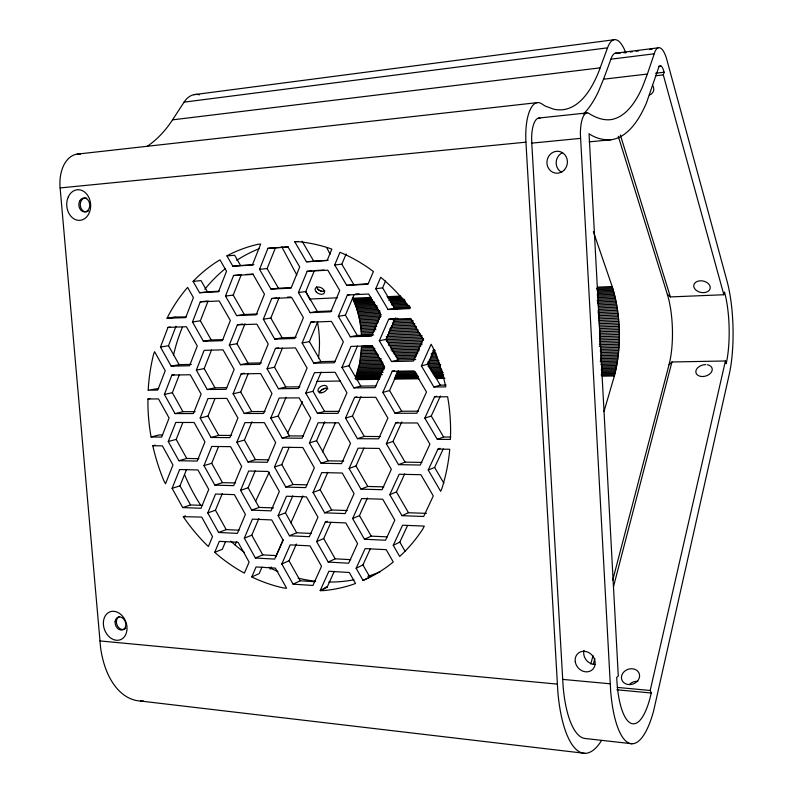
<?xml version="1.0" encoding="UTF-8"?>
<svg xmlns="http://www.w3.org/2000/svg" width="793" height="793" viewBox="0 0 793 793"><rect width="100%" height="100%" fill="white"/><g stroke="black" fill="none" stroke-linecap="round" stroke-linejoin="round"><path stroke-width="1.19" d="M147.944 398.998L147.924 404.876A176.73 149.312 74.8 0 0 150.055 430.768L151.096 436.983L161.653 437.072L169.107 418.02L158.501 398.919L147.944 398.998L150.244 398.492M603.969 411.587L614.367 375.981C621.801 346.789 620.969 315.307 612.176 286.501L593.382 231.705M380.273 377.052L355.561 377.428L359.616 363.501L361.608 346.293L372.7 345.996M148.232 390.186L148.341 387.678A176.73 149.312 74.8 0 1 153.624 354.184L154.595 351.686L165.222 370.737L157.767 390.077L148.232 390.186L158.659 388.471M618.282 136.297L667.369 294.411L670.382 296.919L723.87 294.738L663.295 74.889L664.137 72.232L663.483 70.091A13.521 3.836 85.8 0 0 658.686 67.514L646.533 102.693A278.591 85.505 82.9 0 1 611.056 139.756C603.265 140.331 595.493 138.121 589.05 133.779L618.282 675.963L616.686 677.47L617.043 683.298A63.48 19.31 -87.5 0 0 630.742 723.176A63.48 19.31 -87.5 0 0 649.774 699.049L651.281 693.013L650.201 690.485L725.417 360.974L671.939 361.975L669.044 364.691L612.711 580.189M723.87 294.738L724.515 292.032A51.852 13.61 88.6 0 1 726.19 363.67L725.417 360.974M669.044 364.691L669.52 362.758A50.841 15.186 88.5 0 0 667.369 294.411M593.303 664.346L594.849 658.368M613.504 586.661L671.939 361.975M590.815 663.999L593.005 655.623M647.385 74.046L655.058 51.376A31.68 9.001 85.8 0 1 660.599 48.145L661.818 49.107A31.68 9.001 85.8 0 1 666.318 57.75L727.072 281.297A67.831 17.813 88.6 0 1 729.243 374.346L653.67 710.736A83.096 25.297 -87.5 0 1 628.73 742.972A83.096 25.297 -87.5 0 1 610.65 690.881L580.387 133.997A25.654 8.505 85.9 0 1 588.208 112.983C594.562 117.116 601.788 120.229 609.569 119.773A256.357 78.557 82.9 0 0 642.617 86.625L647.385 74.046L603.542 79.201L598.398 91.641A251.857 84.078 82.4 0 1 583.361 114.103M603.542 79.201L611.819 56.779A31.214 9.675 85.5 0 1 617.787 53.527L620.225 53.22M601.481 740.583A96.28 31.958 -87.2 0 1 557.866 692.041L525.937 142.165A40.612 14.671 85.6 0 1 529.704 110.752L531.33 107.481A40.612 14.671 85.6 0 1 541.619 103.754L545.078 106.004L553.573 109.147A235.571 78.557 82.4 0 0 600.182 67.851L607.537 47.838A44.636 13.838 85.5 0 1 615.606 39.65L617.46 40.294A44.636 13.838 85.5 0 1 625.806 52.863M167.997 327.4L186.405 326.726L197.279 346.006L189.547 365.771L171.169 366.148L160.483 347.056L167.997 327.4L170.287 327.063M191.321 364.393L179.129 364.651L168.522 345.718L176.006 326.22M171.893 375.069L190.27 374.762L201.125 394.101L193.393 413.559L175.035 413.589L164.389 394.438L171.893 375.069L174.163 374.623M200.272 301.855L219.215 300.973L230.347 320.491L222.327 340.703L203.404 341.277L192.481 321.958L200.272 301.855L207.013 301.013M195.118 411.676L182.945 411.696L172.359 392.713L179.406 374.633M222.982 339.592L211.225 339.959L200.371 320.798L208.133 300.874M168.265 441.523L175.768 422.451L194.116 422.491L204.941 441.899L197.219 461.06L178.891 460.733L168.265 441.523L176.185 439.421L182.777 422.719M196.347 370.143L204.128 350.347L223.041 349.842L234.143 369.419L226.134 389.313L207.241 389.522L196.347 370.143L204.178 368.596L211.503 350.05M233.568 275.508L253.076 274.408L264.466 294.163L256.139 314.831L236.661 315.614L225.49 296.057L233.568 275.508L241.27 274.725L233.221 295.105L244.323 314.494L257.636 313.959M172.111 488.329L179.614 469.545L197.933 469.942L208.737 489.4L201.025 508.263L182.717 507.589L172.111 488.329L179.981 485.851L186.573 469.397M200.173 418.03L207.954 398.542L226.838 398.403L237.92 418.05L229.911 437.627L211.057 437.478L200.173 418.03L207.954 416.087L214.794 399.028M237.375 324.852L256.853 324.139L268.222 343.964L259.906 364.304L240.457 364.711L229.306 345.084L237.375 324.852L242.836 324M267.935 248.308L288.028 246.97L299.704 266.983L291.061 288.127L270.998 289.128L259.549 269.323L267.935 248.308L288.394 246.891M261.353 362.897L248.06 363.174L236.978 343.716L245.027 323.653M291.388 287.572L278.472 288.226L267.102 268.589L275.468 247.753M183.312 516.669L201.729 517.095L212.514 536.603L208.4 546.526L206.577 544.801A176.73 149.312 74.8 0 1 184.739 518.81L183.312 516.669L185.532 515.886M203.989 465.63L211.761 446.439L230.614 446.667L241.677 466.363L233.667 485.643L214.844 485.128L203.989 465.63L211.711 463.3L218.551 446.499M241.161 373.88L260.6 373.553L271.949 393.437L263.633 413.46L244.224 413.49L233.092 393.804L241.161 373.88L244.413 373.196M271.702 298.525L291.755 297.593L303.402 317.676L294.768 338.482L274.735 339.097L263.316 319.222L271.702 298.525L277.035 297.821M294.718 241.726L297.633 241.627A176.73 149.312 74.8 0 1 329.868 248.417L331.851 249.141L327.122 260.54L306.445 261.779L294.718 241.726L298.406 241.468M265.04 411.517L251.768 411.547L240.715 392.029L248.308 373.374M296.215 337.322L282.159 337.759L270.819 318.062L279.166 297.544M207.776 512.932L215.547 494.039L234.371 494.624L245.404 514.379L237.404 533.362L218.6 532.49L207.776 512.932L215.448 510.216L222.278 493.672M236.859 442.216L244.928 422.61L264.337 422.649L275.657 442.603L267.35 462.309L247.971 461.962L236.859 442.216L244.422 440.046L251.986 421.737M275.439 348.434L295.462 347.889L307.079 368.041L298.446 388.511L278.452 388.739L267.063 368.795L275.439 348.434L278.611 347.83M307.139 271.345L327.806 270.185L339.751 290.516L330.77 311.808L310.132 312.65L298.436 292.518L307.139 271.345L311.996 270.839M299.853 386.815L285.827 386.984L274.507 367.218L282.387 348.137M331.851 310.935L317.369 311.52L305.751 291.576L314.415 270.582M214.725 552.325L219.304 541.341L238.098 542.283L249.111 562.098L244.383 573.131L239.199 570.217A176.73 149.312 74.8 0 1 218.997 556.002L214.725 552.325L222.327 549.291L225.519 541.659M240.606 490.322L248.665 471.022L268.044 471.439L279.334 491.452L271.037 510.851L251.688 510.137L240.606 490.322L248.12 487.764L255.197 470.864M270.78 418.06L279.146 398.017L299.139 397.868L310.727 418.08L302.103 438.222L282.149 438.063L270.78 418.06L278.174 416.067L286.045 397.283M310.816 322.156L331.454 321.393L343.359 341.803L334.398 362.748L313.79 363.184L302.123 342.982L310.816 322.156L314.434 321.552M334.705 264.941L339.989 252.293L345.679 254.781A176.73 149.312 74.8 0 1 368.467 267.925L373.414 271.543L367.982 284.251L346.7 285.321L334.705 264.941L341.823 264.218L346.125 253.968M335.429 361.311L320.977 361.618L309.389 341.605L317.587 322.027M244.333 538.14L252.382 519.137L271.721 519.921L282.992 540.003L274.695 559.085L255.386 558.004L244.333 538.14L251.787 535.186L258.865 518.543M274.477 467.008L282.833 447.282L302.787 447.52L314.355 467.791L305.741 487.616L285.817 487.071L274.477 467.008L281.812 464.599L289.217 447.202M305.791 393.13L314.474 372.621L335.072 372.274L346.947 392.743L337.996 413.351L317.438 413.381L305.791 393.13L312.997 391.316L321.165 372.105M347.374 295.006L368.646 294.015L380.858 314.682L371.54 336.133L350.298 336.777L338.343 316.328L347.374 295.006L349.713 294.679M373.691 334.914L357.276 335.429L345.401 315.158L353.916 295.135M251.787 576.927L256.07 566.955L275.379 568.105L286.62 588.237L283.725 588A176.73 149.312 74.8 0 1 253.542 577.8L251.787 576.927L259.172 573.646L262.017 567.054M278.145 515.648L286.501 496.23L306.415 496.854L317.953 517.185L309.349 536.692L289.465 535.771L278.145 515.648L285.43 512.833L292.776 495.843M309.429 442.94L318.112 422.768L338.67 422.818L350.516 443.356L341.575 463.637L321.046 463.271L309.429 442.94L316.585 440.7L324.743 421.807M341.952 367.377L350.972 346.392L372.204 345.827L384.377 366.564L375.079 387.658L353.876 387.896L341.952 367.377L348.95 365.761L357.465 346.055M375.763 288.771L380.709 277.302L382.751 278.967A176.73 149.312 74.8 0 1 408.306 306.009L409.941 308.606L388.035 309.498L375.763 288.771L382.603 287.829L385.557 281.009M281.802 563.982L290.149 544.88L310.023 545.871L321.532 566.271L312.938 585.462L293.093 584.163L281.802 563.982L289.029 560.77L296.364 544.038M313.057 492.443L321.72 472.588L342.239 473.024L354.065 493.633L345.124 513.586L324.644 512.823L313.057 492.443L320.154 489.787L327.826 472.281M354.55 397.452L375.743 397.293L387.886 418.109L378.588 438.856L357.435 438.678L345.53 418.089L354.55 397.452L356.85 396.827M388.689 319.292L410.596 318.489L423.075 339.503L413.411 361.102L391.544 361.558L379.312 340.762L388.689 319.292L393.179 318.479M345.53 418.089L352.479 416.038L360.984 396.649M391.544 361.558L398.235 359.963L386.092 339.364L395.429 318.072M325.308 522.091L345.788 522.914L357.584 543.592L348.662 563.208L328.213 562.068L316.655 541.619L325.308 522.091L327.311 521.259M349.089 468.475L358.099 448.174L379.252 448.422L391.355 469.297L382.077 489.707L360.964 489.132L349.089 468.475L355.988 465.987L363.957 448.085M392.198 371.293L414.055 370.916L426.505 392.01L416.85 413.242L395.033 413.272L382.831 392.406L392.198 371.293L394.428 370.727M270.264 569.245L271.275 566.985M275.786 556.825L283.319 539.904M290.853 522.984L302.896 495.903M322.473 451.891L335.528 422.56M316.655 541.619L323.693 538.546L330.879 522.399M382.831 392.406L389.561 390.553L398.393 370.708M320.223 590.488L328.877 571.277L349.316 572.487L355.542 583.46L353.311 584.302A176.73 149.312 74.8 0 1 322.711 590.666L320.223 590.488L327.212 587.008L334.309 571.307M352.627 518.533L361.628 498.559L382.732 499.213L394.815 520.158L385.547 540.231L364.473 539.25L352.627 518.533L359.477 515.609L367.437 498.004M395.687 422.937L417.495 422.986L429.915 444.149L420.27 465.035L398.492 464.648L386.33 443.713L395.687 422.937L397.898 422.223M421.39 365.86L431.124 344.241L432.849 347.384A176.73 149.312 74.8 0 1 445.24 384.546L445.725 386.875L433.9 387.014L421.39 365.86L427.883 364.215L434.514 349.544M386.33 443.713L393.001 441.404L401.823 421.886M356.146 568.264L365.127 548.617L386.201 549.668L393.259 561.979L388.54 565.716A176.73 149.312 74.8 0 1 367.942 578.256L363.075 580.446L356.146 568.264L362.936 564.913L370.39 548.677M389.799 494.673L399.147 474.244L420.914 474.71L433.295 495.942L423.67 516.481L401.942 515.678L389.799 494.673L396.421 491.918L404.688 473.907M434.544 396.857L447.649 396.758L448.769 403.835A176.73 149.312 74.8 0 1 450.593 432.938L450.384 439.441L437.29 439.342L424.81 418.119L434.544 396.857L436.665 396.213M424.81 418.119L431.253 416.008L440.422 396.024M393.249 545.306L402.586 525.214L424.305 526.096L422.798 529.04A176.73 149.312 74.8 0 1 401.129 555.12L399.652 556.438L393.249 545.306L399.821 542.115L407.562 525.501M437.924 449.116L449.72 449.254L449.492 452.099A176.73 149.312 74.8 0 1 441.83 488.716L440.66 491.313L428.22 470.021L437.924 449.116L440.036 448.313M428.22 470.021L434.604 467.444L443.247 448.897M235.055 545.019L236.631 541.659M255.584 501.325L269.263 472.192M287.681 432.978L302.42 401.605M167.105 318.142L168.374 315.604A176.73 149.312 74.8 0 1 186.296 288.91L187.624 287.403L193.413 297.603L185.681 317.676L167.105 318.142L175.124 317.031L186.276 316.863M147.617 146.051A196.991 116.422 75.4 0 0 172.537 119.842L184.095 102.138A38.163 21.451 81.9 0 1 199.519 94.793M193.105 281.396L197.12 277.352A176.73 149.312 74.8 0 1 215.438 262.661L219.968 259.826L226.52 271.256L218.491 291.774L199.549 292.726L193.105 281.396L201.025 280.583L207.419 291.814L219.195 291.219M226.917 255.881L228.88 254.811A176.73 149.312 74.8 0 1 258.151 244.264L260.699 244.046L252.362 265.04L232.855 266.21L226.917 255.881L234.669 255.267L240.566 265.516L253.899 264.713M363.075 580.446L369.816 576.997L362.936 564.913M320.392 590.785L327.212 587.008M293.093 584.163L300.24 580.773L315.039 581.715M328.213 562.068L335.171 558.817L350.714 559.66M364.473 539.25L371.233 536.147L387.242 536.861M401.942 515.678L408.474 512.724L426.465 513.368M255.386 558.004L262.761 554.872L275.974 555.596M289.465 535.771L296.671 532.787L311.5 533.451M324.644 512.823L331.652 509.988L347.225 510.543M360.964 489.132L367.774 486.456L383.822 486.872M398.492 464.648L405.084 462.141L421.906 462.428M218.6 532.49L226.203 529.605L239.06 530.19M251.688 510.137L259.123 507.401L273.555 507.916M437.29 439.342L443.644 437.022L450.731 437.072M285.817 487.071L293.073 484.483L306.693 484.85M321.046 463.271L328.114 460.842L343.716 461.11M182.717 507.589L190.518 504.953L202.651 505.379M214.844 485.128L222.486 482.63L235.362 482.967M357.435 438.678L364.294 436.437L380.372 436.556M247.971 461.962L255.455 459.623L268.708 459.851M395.033 413.272L401.674 411.22L418.535 411.19M282.149 438.063L289.465 435.892L303.471 435.991M178.891 460.733L186.742 458.463L198.904 458.671M433.9 387.014L440.303 385.16L446.172 385.091M317.438 413.381L324.555 411.389L338.988 411.359M211.057 437.478L218.759 435.367L231.655 435.466M152.841 445.745L162.387 445.854L172.963 465.015L165.519 483.78L163.992 480.994A176.73 149.312 74.8 0 1 153.297 447.867L152.841 445.745L155.131 445.131M353.876 387.896L360.795 386.102L376.011 385.923M151.096 436.983L159.106 434.931L162.605 434.951M244.224 413.49L251.768 411.547M278.452 388.739L285.827 386.984M175.035 413.589L182.945 411.696M233.092 393.804L240.715 392.029M207.241 389.522L215.002 387.817L226.739 387.678M164.389 394.438L172.359 392.713M313.79 363.184L320.977 361.618M267.063 368.795L274.507 367.218M379.312 340.762L386.092 339.364M240.457 364.711L248.06 363.174M350.298 336.777L357.276 335.429M302.123 342.982L309.389 341.605M171.169 366.148L179.129 364.651M274.735 339.097L282.159 337.759M229.306 345.084L236.978 343.716M203.404 341.277L211.225 339.959M160.483 347.056L168.522 345.718M388.035 309.498L394.775 308.368L410.496 307.724M338.343 316.328L345.401 315.158M263.316 319.222L270.819 318.062M310.132 312.65L317.369 311.52M192.481 321.958L200.371 320.798M236.661 315.614L244.323 314.494M167.264 318.419L175.283 317.309M193.859 94.684L613.792 39.779M298.436 292.518L305.751 291.576M184.095 102.138L607.537 47.838M346.7 285.321L367.823 283.716M615.229 53.24L658.22 47.818M623.903 52.764L626.351 52.457M630.019 51.991L632.467 51.684M636.135 51.218L638.583 50.911M649.596 49.533L652.044 49.225M610.788 59.197L654.096 53.815M225.49 296.057L233.221 295.105M172.537 119.842L600.182 67.851M270.998 289.128L278.472 288.226M658.577 66.344L661.035 66.057M655.603 73.243L664.137 72.232M656.019 75.731L663.295 74.889M199.549 292.726L207.419 291.814M77.298 154.11L537.257 102.634M538.705 118.058L586.949 112.923M143.573 701.032A81.441 48.442 -82.8 0 1 100.582 647.603L60.119 187.931L525.937 142.165M631.991 743.755L585.888 738.57A81.778 27.131 -87.2 0 1 563.109 686.361L531.776 143.137L580.516 138.379M259.549 269.323L267.102 268.589M589.169 141.858L611.056 139.756M306.445 261.779L328.243 260.223M232.855 266.21L240.566 265.516M246.117 274.457L253.393 274.041M315.624 270.512L324.089 270.036M325.209 587.425L327.39 587.306M287.383 297.157L290.902 296.988M355.571 293.965L359.09 293.797M305.563 291.457L309.627 299.06L337.303 297.801M370.955 297.425L352.399 298.257C358.198 309.914 360.785 322.939 361.519 335.865M387.034 296.691L400.643 296.076M597.327 287.175L612.176 286.501M352.944 299.358L371.491 298.525M387.559 297.811L401.159 297.197M596.505 288.434L612.583 287.72M353.47 300.478L372.006 299.655M389.313 298.892L402.903 298.287M596.911 289.673L612.979 288.959M353.985 301.627L372.512 300.815M388.57 300.111L404.628 299.407M597.307 290.932L613.366 290.228M354.491 302.797L374.237 301.945M390.285 301.241L405.104 300.597M597.694 292.221L613.742 291.517M354.977 303.997L374.712 303.144M390.761 302.45L405.56 301.816M598.061 293.529L614.109 292.845M355.442 305.206L375.178 304.373M391.207 303.689L406.016 303.055M597.188 294.917L614.456 294.183M355.898 306.445L376.853 305.563M391.653 304.938L407.681 304.264M597.545 296.275L614.803 295.551M356.335 307.704L377.29 306.832M393.308 306.167L409.327 305.503M597.882 297.653L615.13 296.939M356.761 308.983L377.805 308.12M393.893 307.456L409.981 306.792M598.12 299.06L615.457 298.346M357.167 310.281L378.202 309.429M394.28 308.774L402.943 308.418M597.198 300.527L615.764 299.774M357.554 311.59L379.817 310.697M597.506 301.974L616.052 301.221M357.93 312.928L380.184 312.046M597.793 303.432L616.339 302.698M358.287 314.276L380.531 313.404M598.071 304.909L616.617 304.175M358.624 315.634L380.868 314.781M598.338 306.395L616.875 305.682M358.951 317.012L381.185 316.169M598.586 307.902L617.123 307.198M359.259 318.409L380.253 317.616M598.834 309.429L617.35 308.735M359.546 319.817L379.302 319.083M394.111 318.538L397.818 318.399M597.823 311.005L617.578 310.281M359.814 321.234L378.33 320.56M393.14 320.015L411.656 319.341M598.031 312.561L617.787 311.837M360.072 322.662L378.578 321.998M393.387 321.462L413.133 320.759M598.239 314.117L617.975 313.404M360.3 324.099L377.577 323.485M392.376 322.959L413.351 322.226M598.418 315.683L618.163 314.99M360.518 325.546L376.556 324.991M392.594 324.426L414.798 323.653M598.596 317.269L618.332 316.585M360.716 327.003L376.754 326.448M391.554 325.943L414.987 325.14M598.755 318.855L618.49 318.181M360.894 328.461L375.694 327.965M390.493 327.469L416.394 326.597M598.903 320.461L618.629 319.797M361.063 329.938L375.852 329.442M389.422 328.996L416.543 328.104M599.032 322.057L618.758 321.413M361.202 331.415L374.762 330.968M389.561 330.493L417.911 329.571M599.151 323.673L618.877 323.029M361.33 332.891L373.652 332.495M388.451 332.029L418.04 331.077M599.25 325.289L618.976 324.654M361.439 334.378L372.532 334.031M388.55 333.526L419.368 332.554M599.339 326.904L619.065 326.29M362.758 335.826L370.153 335.598M387.41 335.072L420.686 334.041M599.419 328.53L619.135 327.925M386.241 336.609L421.985 335.528M599.478 330.156L619.204 329.561M386.409 338.115L422.322 337.045M599.429 331.781L619.244 331.196M385.2 339.652L423.601 338.532M599.458 333.407L619.283 332.832M386.459 341.119L423.611 340.058M599.478 335.033L619.303 334.468M387.559 342.596L422.074 341.624M599.577 336.658L619.303 336.103M388.768 344.063L422.054 343.151M599.567 338.274L619.293 337.739M388.729 345.56L422.015 344.668M599.548 339.9L619.274 339.364M361.539 347.77L373.87 347.443M391.137 346.987L420.726 346.214M599.508 341.505L619.234 340.99M361.459 349.247L375.03 348.89M391.058 348.484L419.418 347.75M599.458 343.111L619.184 342.606M361.36 350.714L374.93 350.367M390.959 349.961L419.328 349.247M599.389 344.717L619.125 344.221M361.241 352.171L376.041 351.805M392.079 351.408L419.219 350.744M432.78 350.407L435.248 350.347M599.31 346.303L619.046 345.817M361.102 353.628L377.141 353.242M393.179 352.855L417.852 352.261M432.661 351.904L435.129 351.844M600.45 347.859L618.956 347.413M360.944 355.066L378.221 354.659M394.26 354.283L417.713 353.737M431.283 353.41L436.219 353.301M600.341 349.435L618.847 348.999M360.765 356.503L378.053 356.107M395.33 355.71L416.315 355.224M431.124 354.887L436.061 354.768M600.212 350.992L618.728 350.575M360.577 357.93L379.094 357.514M396.381 357.128L416.127 356.681M430.946 356.344L437.121 356.206M601.312 352.518L618.599 352.132M360.359 359.338L381.354 358.882M397.412 358.525L414.699 358.149M430.748 357.802L436.923 357.663M601.163 354.065L618.451 353.678M360.131 360.736L381.136 360.29M397.194 359.953L415.72 359.556M429.3 359.259L437.954 359.08M600.995 355.591L618.292 355.214M359.883 362.123L382.127 361.667M429.072 360.686L438.965 360.478M600.826 357.098L618.124 356.741M359.616 363.501L383.098 363.025M427.596 362.114L438.717 361.895M600.628 358.595L617.935 358.248M359.338 364.859L382.831 364.393M427.338 363.511L439.699 363.263M600.43 360.072L617.737 359.735M359.031 366.197L383.772 365.722M428.289 364.859L440.66 364.621M600.212 361.539L617.519 361.202M358.714 367.526L384.694 367.04M428.002 366.217L440.373 365.989M601.213 362.956L617.301 362.659M358.377 368.834L384.367 368.358M428.924 367.536L440.065 367.337M600.965 364.384L617.063 364.096M358.02 370.123L384.03 369.657M429.836 368.844L440.987 368.646M601.946 365.771L616.805 365.504M357.653 371.392L382.424 370.965M430.738 370.123L441.889 369.934M601.679 367.159L616.548 366.901M357.266 372.641L383.168 372.204M396.738 371.976L415.235 371.669M431.273 371.392L442.365 371.203M601.471 368.517L616.27 368.269M356.86 373.87L381.542 373.463M396.351 373.225L416.087 372.898M432.135 372.641L443.237 372.452M601.173 369.855L615.983 369.617M356.444 375.079L382.365 374.663M395.945 374.455L416.93 374.118M432.978 373.86L442.861 373.701M602.105 371.154L615.685 370.946M356.007 376.269L380.709 375.882M395.529 375.654L417.762 375.307M433.821 375.059L443.693 374.901M601.788 372.452L615.368 372.244M395.102 376.834L418.575 376.477M434.643 376.239L443.287 376.1M601.451 373.721L615.051 373.513M355.086 378.568L379.817 378.202M394.656 377.983L418.139 377.646M435.446 377.389L444.1 377.26M601.114 374.96L614.714 374.762M355.849 379.659L379.351 379.332M394.19 379.113L418.932 378.767M436.249 378.519L444.903 378.39M601.996 376.16L614.367 375.981M316.843 381.364L340.366 381.036M562.663 679.393L610.223 683.794M617.281 687.402L650.201 690.485M99.918 640.932L557.35 684.111M616.845 689.771L651.281 693.013M140.48 701.032L584.956 753.35M382.603 287.829L394.775 308.368M427.883 364.215L440.303 385.16M341.823 264.218L353.728 284.419M431.253 416.008L443.644 437.022M302.093 241.221L313.731 261.105M389.561 390.553L401.674 411.22M434.604 467.444L443.872 483.264M348.95 365.761L360.795 386.102M393.001 441.404L405.084 462.141M352.479 416.038L364.294 436.437M396.421 491.918L408.474 512.724M312.997 391.316L324.555 411.389M355.988 465.987L367.774 486.456M399.821 542.115L405.025 551.135M316.585 440.7L328.114 460.842M359.477 515.609L371.233 536.147M278.174 416.067L289.465 435.892M320.154 489.787L331.652 509.988M281.812 464.599L293.073 484.483M323.693 538.546L335.171 558.817M204.178 368.596L215.002 387.817M244.422 440.046L255.455 459.623M285.43 512.833L296.671 532.787M207.954 416.087L218.759 435.367M248.12 487.764L259.123 507.401M289.029 560.77L300.24 580.773M211.711 463.3L222.486 482.63M251.787 535.186L262.761 554.872M176.185 439.421L186.742 458.463M215.448 510.216L226.203 529.605M179.981 485.851L190.518 504.953M281.793 246.871L296.869 275.141M326.716 247.555L330.066 254.166M620.344 134.998L670.382 296.919M531.776 143.137L531.647 138.834A25.217 9.11 85.6 0 1 540.053 118.098M60.119 187.931A34 21.758 81.7 0 1 80.519 154.06M629.295 684.557A9.159 7.761 -19.3 0 1 637.82 681.346M561.731 172.349A10.834 10.091 -79.8 0 1 556.18 162.357A10.834 10.091 -79.8 0 1 562.564 152.633M595.107 664.435A10.686 9.288 50.1 0 1 583.985 650.419M353.956 579.792A172.755 147.092 74.7 0 1 328.798 582.042M315.594 581.249A172.755 147.092 74.7 0 1 298.148 578.127M277.937 571.485A172.755 147.092 74.7 0 1 268.658 567.282M244.234 552.285A172.755 147.092 74.7 0 1 230.763 541.123M200.322 504.705A172.755 147.092 74.7 0 1 184.6 474.7M173.508 355.135A172.755 147.092 74.7 0 1 182.36 327.321M204.842 289.217A172.755 147.092 74.7 0 1 225.153 268.748M236.691 260.332A172.755 147.092 74.7 0 1 259.024 248.754M380.343 571.634A172.755 147.092 74.7 0 1 367.853 576.293M124.947 628.869A6.76 5.164 69.7 0 1 117.116 625.191A6.76 5.164 69.7 0 1 119.574 616.538M125.78 628.135A6.76 5.164 69.7 0 1 125.383 628.532M86.853 211.771A6.968 5.442 85.4 0 1 80.242 204.673A6.968 5.442 85.4 0 1 86.794 198.161M88.439 211.067A6.968 5.442 85.4 0 1 87.934 211.374M324.813 290.882A5.045 3.222 26.4 0 1 319.827 290.496A5.045 3.222 26.4 0 1 316.595 286.729M321.641 291.368A10.081 6.443 26.4 0 1 317.924 289.485M319.282 391.851A10.051 6.364 -29.1 0 1 325.368 388.084M319.688 392.872A5.036 3.182 -29.1 0 1 323.108 389.095A5.036 3.182 -29.1 0 1 327.925 388.838M707.415 364.78A8.386 5.729 -15.3 0 1 709.289 374.336A8.386 5.729 -15.3 0 1 696.036 373.077A8.386 5.729 -15.3 0 1 705.81 364.631M652.451 85.099A9.268 7.424 13.8 0 1 649.398 95.16M309.627 299.06A59.832 31.581 88.2 0 1 310.202 300.17M317.507 322.295A59.832 31.581 88.2 0 1 318.489 357.97M575.272 661.759A10.854 9.397 50.5 0 0 591.479 670.392A10.854 9.397 50.5 0 0 588.733 652.57A10.854 9.397 50.5 0 0 575.272 661.759M564.497 169.722A11.003 10.22 -80.5 0 0 559.719 151.532A11.003 10.22 -80.5 0 0 547.309 165.44A11.003 10.22 -80.5 0 0 564.497 169.722M627.739 684.468A9.248 7.771 -19.6 0 0 639.406 674.149A9.248 7.771 -19.6 0 0 624.398 671.413A9.248 7.771 -19.6 0 0 627.739 684.468M103.437 621.712A14.889 11.34 69.7 0 0 119.971 639.892A14.889 11.34 69.7 0 0 122.181 615.774A14.889 11.34 69.7 0 0 103.437 621.712M115.104 621.672A6.77 5.174 69.7 0 0 122.647 629.91A6.77 5.174 69.7 0 0 123.639 618.927A6.77 5.174 69.7 0 0 115.104 621.672M68.317 196.862A15.345 11.945 85.3 0 0 78.705 220.355A15.345 11.945 85.3 0 0 89.054 197.913A15.345 11.945 85.3 0 0 68.317 196.862M79.558 201.244A6.978 5.442 85.4 0 0 84.316 211.909A6.978 5.442 85.4 0 0 89.014 201.69A6.978 5.442 85.4 0 0 79.558 201.244M696.413 290.476A8.366 5.819 11.8 0 0 710.082 288.83A8.366 5.819 11.8 0 0 699.485 280.851A8.366 5.819 11.8 0 0 696.413 290.476M321.403 392.783A5.045 3.172 -29.1 0 0 327.162 386.885A5.045 3.172 -29.1 0 0 319.351 387.648A5.045 3.172 -29.1 0 0 321.403 392.783M316.278 291.983A5.055 3.222 26.3 0 0 324.337 292.954A5.055 3.222 26.3 0 0 318.885 287.046A5.055 3.222 26.3 0 0 316.278 291.983"/></g></svg>
